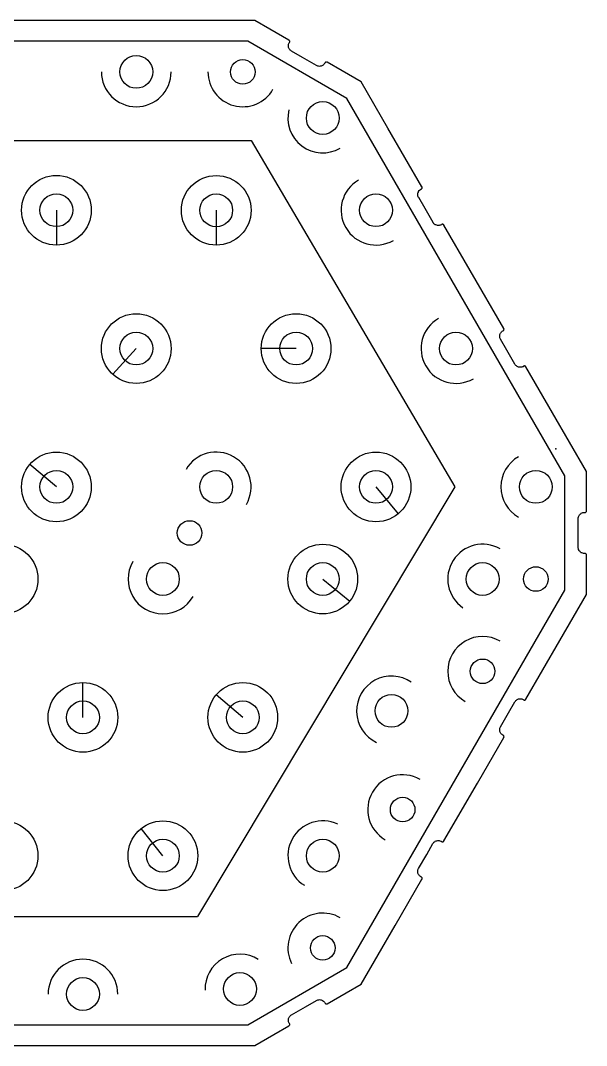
# Model space of a CAD drawing. Header units: millimetres. Extents: x -68 to 68, y -63 to 63.
# Drawn here: x -1.1 to 67.9, y -62.5 to 62.5 of the extents above; entities that cross this region are included whole.
import ezdxf

# ---------------------------------------------------------------- set-up
doc = ezdxf.new("R2010")
doc.units = ezdxf.units.MM
doc.header["$PDSIZE"] = -1

msp = doc.modelspace()

# ---------------------------------------------------------------- linework, layer by layer
at = {"color": 7, "linetype": 'Continuous'}
for p, q in [((27.45, 62.53), (-27.45, 62.53)), ((27.45, 62.53), (-27.45, 62.53)), ((29.28, 61.48), (27.45, 62.53)), ((29.28, 61.48), (27.45, 62.53)), ((31.6, 60.14), (29.28, 61.48)), ((31.6, 60.14), (29.28, 61.48)), ((31.62, 60.12), (31.6, 60.14)), ((31.62, 60.12), (31.6, 60.14)), ((31.65, 60.11), (31.62, 60.12)), ((31.65, 60.11), (31.62, 60.12)), ((31.67, 60.08), (31.65, 60.11)), ((31.67, 60.08), (31.65, 60.11)), ((31.69, 60.04), (31.67, 60.08)), ((31.69, 60.04), (31.67, 60.08)), ((31.7, 60.01), (31.69, 60.04)), ((31.7, 60.01), (31.69, 60.04)), ((26.58, 60), (-26.58, 60)), ((38.67, 53.02), (26.58, 60)), ((31.54, 59.45), (31.56, 59.56)), ((31.54, 59.45), (31.56, 59.56)), ((31.56, 59.36), (31.54, 59.45)), ((31.56, 59.36), (31.54, 59.45)), ((31.56, 59.56), (31.57, 59.64)), ((31.56, 59.56), (31.57, 59.64)), ((31.57, 59.25), (31.56, 59.36)), ((31.57, 59.25), (31.56, 59.36)), ((31.57, 59.64), (31.61, 59.74)), ((31.57, 59.64), (31.61, 59.74)), ((31.6, 59.17), (31.57, 59.25)), ((31.6, 59.17), (31.57, 59.25)), ((31.65, 59.07), (31.6, 59.17)), ((31.65, 59.07), (31.6, 59.17)), ((31.61, 59.74), (31.65, 59.82)), ((31.61, 59.74), (31.65, 59.82)), ((31.65, 59.82), (31.66, 59.85)), ((31.65, 59.82), (31.66, 59.85)), ((31.7, 59), (31.65, 59.07)), ((31.7, 59), (31.65, 59.07)), ((31.66, 59.85), (31.68, 59.86)), ((31.66, 59.85), (31.68, 59.86)), ((31.68, 59.86), (31.68, 59.88)), ((31.68, 59.88), (31.69, 59.88)), ((31.68, 59.86), (31.68, 59.88)), ((31.68, 59.88), (31.69, 59.88)), ((31.69, 59.88), (31.7, 59.93)), ((31.69, 59.88), (31.7, 59.93)), ((31.71, 59.96), (31.7, 60.01)), ((31.71, 59.96), (31.7, 60.01)), ((31.7, 59.93), (31.71, 59.96)), ((31.7, 59.93), (31.71, 59.96)), ((31.77, 58.91), (31.7, 59)), ((31.77, 58.91), (31.7, 59)), ((31.83, 58.86), (31.77, 58.91)), ((31.83, 58.86), (31.77, 58.91)), ((31.92, 58.79), (31.83, 58.86)), ((31.92, 58.79), (31.83, 58.86)), ((31.93, 58.8), (31.92, 58.79)), ((31.93, 58.8), (31.92, 58.79)), ((31.92, 58.79), (31.92, 58.79)), ((31.92, 58.79), (31.92, 58.79)), ((33.26, 58.03), (31.93, 58.8)), ((33.26, 58.03), (31.93, 58.8)), ((34.96, 57.05), (33.26, 58.03)), ((34.96, 57.05), (33.26, 58.03)), ((35.03, 57.01), (34.95, 57.04)), ((34.95, 57.04), (34.96, 57.04)), ((35.03, 57.01), (34.95, 57.04)), ((34.95, 57.04), (34.96, 57.04)), ((34.96, 57.04), (34.96, 57.05)), ((34.96, 57.04), (34.96, 57.05)), ((35.14, 56.97), (35.03, 57.01)), ((35.14, 56.97), (35.03, 57.01)), ((35.22, 56.95), (35.14, 56.97)), ((35.22, 56.95), (35.14, 56.97)), ((35.33, 56.94), (35.22, 56.95)), ((35.33, 56.94), (35.22, 56.95)), ((35.42, 56.95), (35.33, 56.94)), ((35.42, 56.95), (35.33, 56.94)), ((35.53, 56.97), (35.42, 56.95)), ((35.53, 56.97), (35.42, 56.95)), ((35.61, 57), (35.53, 56.97)), ((35.61, 57), (35.53, 56.97)), ((35.71, 57.04), (35.61, 57)), ((35.71, 57.04), (35.61, 57)), ((35.78, 57.09), (35.71, 57.04)), ((35.78, 57.09), (35.71, 57.04)), ((35.87, 57.16), (35.78, 57.09)), ((35.87, 57.16), (35.78, 57.09)), ((35.92, 57.23), (35.87, 57.16)), ((35.92, 57.23), (35.87, 57.16)), ((35.99, 57.32), (35.92, 57.23)), ((35.99, 57.32), (35.92, 57.23)), ((35.99, 57.34), (35.98, 57.32)), ((35.99, 57.34), (35.98, 57.32)), ((35.98, 57.32), (35.98, 57.32)), ((35.98, 57.32), (35.99, 57.32)), ((35.98, 57.32), (35.98, 57.32)), ((35.98, 57.32), (35.99, 57.32)), ((36.01, 57.36), (35.99, 57.34)), ((36.01, 57.36), (35.99, 57.34)), ((36.02, 57.38), (36.01, 57.36)), ((36.02, 57.38), (36.01, 57.36)), ((36.03, 57.41), (36.02, 57.38)), ((36.03, 57.41), (36.02, 57.38)), ((36.06, 57.43), (36.03, 57.41)), ((36.06, 57.43), (36.03, 57.41)), ((36.1, 57.45), (36.06, 57.43)), ((36.1, 57.45), (36.06, 57.43)), ((36.13, 57.46), (36.1, 57.45)), ((36.13, 57.46), (36.1, 57.45)), ((36.18, 57.47), (36.13, 57.46)), ((36.18, 57.47), (36.13, 57.46)), ((36.21, 57.46), (36.18, 57.47)), ((36.21, 57.46), (36.18, 57.47)), ((36.26, 57.45), (36.21, 57.46)), ((36.26, 57.45), (36.21, 57.46)), ((36.27, 57.44), (36.26, 57.45)), ((36.27, 57.44), (36.26, 57.45)), ((36.28, 57.44), (36.27, 57.44)), ((36.28, 57.44), (36.27, 57.44)), ((38.11, 56.38), (36.28, 57.44)), ((38.11, 56.38), (36.28, 57.44)), ((40.43, 55.04), (38.11, 56.38)), ((40.43, 55.04), (38.11, 56.38)), ((43.68, 49.41), (40.43, 55.04)), ((43.68, 49.41), (40.43, 55.04)), ((65.25, 6.98), (38.67, 53.02)), ((47.81, 42.25), (43.68, 49.41)), ((47.81, 42.25), (43.68, 49.41)), ((-20.49, 47.88), (26.99, 47.88)), ((26.99, 47.88), (51.82, 5.63)), ((47.32, 41.3), (47.33, 41.41)), ((47.32, 41.3), (47.33, 41.41)), ((47.33, 41.22), (47.32, 41.3)), ((47.33, 41.22), (47.32, 41.3)), ((47.33, 41.41), (47.34, 41.5)), ((47.33, 41.41), (47.34, 41.5)), ((47.34, 41.5), (47.39, 41.6)), ((47.34, 41.5), (47.39, 41.6)), ((47.39, 41.6), (47.42, 41.68)), ((47.39, 41.6), (47.42, 41.68)), ((47.42, 41.68), (47.49, 41.77)), ((47.42, 41.68), (47.49, 41.77)), ((47.49, 41.77), (47.54, 41.84)), ((47.49, 41.77), (47.54, 41.84)), ((47.54, 41.84), (47.63, 41.9)), ((47.54, 41.84), (47.63, 41.9)), ((47.63, 41.9), (47.7, 41.96)), ((47.63, 41.9), (47.7, 41.96)), ((47.7, 41.95), (47.72, 41.97)), ((47.7, 41.95), (47.72, 41.97)), ((47.7, 41.96), (47.7, 41.95)), ((47.7, 41.96), (47.7, 41.95)), ((47.7, 41.95), (47.7, 41.95)), ((47.7, 41.95), (47.7, 41.95)), ((47.72, 41.97), (47.74, 41.98)), ((47.72, 41.97), (47.74, 41.98)), ((47.74, 41.98), (47.77, 41.99)), ((47.74, 41.98), (47.77, 41.99)), ((47.77, 41.99), (47.79, 42)), ((47.77, 41.99), (47.79, 42)), ((47.79, 42), (47.81, 42.04)), ((47.79, 42), (47.81, 42.04)), ((47.82, 42.24), (47.81, 42.25)), ((47.82, 42.24), (47.81, 42.25)), ((47.81, 42.04), (47.83, 42.07)), ((47.81, 42.04), (47.83, 42.07)), ((47.83, 42.23), (47.82, 42.24)), ((47.83, 42.23), (47.82, 42.24)), ((47.84, 42.19), (47.83, 42.23)), ((47.84, 42.19), (47.83, 42.23)), ((47.83, 42.07), (47.84, 42.11)), ((47.83, 42.07), (47.84, 42.11)), ((47.85, 42.15), (47.84, 42.19)), ((47.85, 42.15), (47.84, 42.19)), ((47.84, 42.11), (47.85, 42.15)), ((47.84, 42.11), (47.85, 42.15)), ((47.34, 41.11), (47.33, 41.22)), ((47.34, 41.11), (47.33, 41.22)), ((47.38, 41.03), (47.34, 41.11)), ((47.38, 41.03), (47.34, 41.11)), ((47.42, 40.92), (47.38, 41.03)), ((47.42, 40.92), (47.38, 41.03)), ((47.43, 40.93), (47.42, 40.93)), ((47.42, 40.93), (47.42, 40.92)), ((47.43, 40.93), (47.42, 40.93)), ((47.42, 40.93), (47.42, 40.92)), ((48.2, 39.59), (47.43, 40.93)), ((48.2, 39.59), (47.43, 40.93)), ((3.25, 39.38), (3.25, 35.13)), ((22.74, 39.37), (22.74, 35.12)), ((49.18, 37.9), (48.2, 39.59)), ((49.18, 37.9), (48.2, 39.59)), ((49.17, 37.89), (49.17, 37.9)), ((49.17, 37.9), (49.18, 37.9)), ((49.17, 37.89), (49.17, 37.9)), ((49.17, 37.9), (49.18, 37.9)), ((49.22, 37.82), (49.17, 37.89)), ((49.22, 37.82), (49.17, 37.89)), ((49.29, 37.74), (49.22, 37.82)), ((49.29, 37.74), (49.22, 37.82)), ((49.36, 37.68), (49.29, 37.74)), ((49.36, 37.68), (49.29, 37.74)), ((49.45, 37.62), (49.36, 37.68)), ((49.45, 37.62), (49.36, 37.68)), ((49.53, 37.58), (49.45, 37.62)), ((49.53, 37.58), (49.45, 37.62)), ((49.63, 37.54), (49.53, 37.58)), ((49.63, 37.54), (49.53, 37.58)), ((49.72, 37.53), (49.63, 37.54)), ((49.72, 37.53), (49.63, 37.54)), ((49.83, 37.51), (49.72, 37.53)), ((49.83, 37.51), (49.72, 37.53)), ((49.91, 37.53), (49.83, 37.51)), ((49.91, 37.53), (49.83, 37.51)), ((50.02, 37.54), (49.91, 37.53)), ((50.02, 37.54), (49.91, 37.53)), ((50.1, 37.57), (50.02, 37.54)), ((50.1, 37.57), (50.02, 37.54)), ((50.2, 37.62), (50.1, 37.57)), ((50.2, 37.62), (50.1, 37.57)), ((50.22, 37.63), (50.2, 37.62)), ((50.22, 37.63), (50.2, 37.62)), ((50.2, 37.62), (50.2, 37.62)), ((50.2, 37.62), (50.2, 37.62)), ((50.2, 37.62), (50.2, 37.62)), ((50.2, 37.62), (50.2, 37.62)), ((50.24, 37.65), (50.22, 37.63)), ((50.24, 37.65), (50.22, 37.63)), ((50.25, 37.65), (50.24, 37.65)), ((50.25, 37.65), (50.24, 37.65)), ((50.26, 37.66), (50.25, 37.65)), ((50.26, 37.66), (50.25, 37.65)), ((50.3, 37.67), (50.26, 37.66)), ((50.3, 37.67), (50.26, 37.66)), ((50.34, 37.68), (50.3, 37.67)), ((50.34, 37.68), (50.3, 37.67)), ((50.38, 37.67), (50.34, 37.68)), ((50.38, 37.67), (50.34, 37.68)), ((50.42, 37.66), (50.38, 37.67)), ((50.42, 37.66), (50.38, 37.67)), ((50.45, 37.64), (50.42, 37.66)), ((50.45, 37.64), (50.42, 37.66)), ((50.49, 37.62), (50.45, 37.64)), ((50.49, 37.62), (50.45, 37.64)), ((50.5, 37.6), (50.49, 37.62)), ((50.5, 37.6), (50.49, 37.62)), ((50.51, 37.57), (50.5, 37.6)), ((50.51, 37.57), (50.5, 37.6)), ((53.72, 32.02), (50.51, 37.57)), ((53.72, 32.02), (50.51, 37.57)), ((57.8, 24.96), (53.72, 32.02)), ((57.8, 24.96), (53.72, 32.02)), ((57.3, 24.01), (57.32, 24.12)), ((57.3, 24.01), (57.32, 24.12)), ((57.31, 23.92), (57.3, 24.01)), ((57.31, 23.92), (57.3, 24.01)), ((57.33, 23.81), (57.31, 23.92)), ((57.33, 23.81), (57.31, 23.92)), ((57.32, 24.12), (57.33, 24.21)), ((57.32, 24.12), (57.33, 24.21)), ((57.33, 24.21), (57.37, 24.31)), ((57.33, 24.21), (57.37, 24.31)), ((57.36, 23.73), (57.33, 23.81)), ((57.36, 23.73), (57.33, 23.81)), ((57.37, 24.31), (57.4, 24.39)), ((57.37, 24.31), (57.4, 24.39)), ((57.4, 24.39), (57.47, 24.48)), ((57.4, 24.39), (57.47, 24.48)), ((57.47, 24.48), (57.52, 24.54)), ((57.47, 24.48), (57.52, 24.54)), ((57.52, 24.54), (57.61, 24.61)), ((57.52, 24.54), (57.61, 24.61)), ((57.61, 24.61), (57.68, 24.66)), ((57.61, 24.61), (57.68, 24.66)), ((57.68, 24.66), (57.71, 24.67)), ((57.68, 24.66), (57.71, 24.67)), ((57.68, 24.66), (57.68, 24.66)), ((57.68, 24.66), (57.68, 24.66)), ((57.68, 24.66), (57.68, 24.66)), ((57.68, 24.66), (57.68, 24.66)), ((57.71, 24.67), (57.73, 24.68)), ((57.71, 24.67), (57.73, 24.68)), ((57.73, 24.68), (57.75, 24.7)), ((57.73, 24.68), (57.75, 24.7)), ((57.75, 24.7), (57.77, 24.71)), ((57.75, 24.7), (57.77, 24.71)), ((57.77, 24.71), (57.79, 24.75)), ((57.77, 24.71), (57.79, 24.75)), ((57.79, 24.75), (57.81, 24.78)), ((57.79, 24.75), (57.81, 24.78)), ((57.81, 24.95), (57.8, 24.96)), ((57.81, 24.95), (57.8, 24.96)), ((57.81, 24.93), (57.81, 24.95)), ((57.81, 24.93), (57.81, 24.95)), ((57.82, 24.9), (57.81, 24.93)), ((57.82, 24.9), (57.81, 24.93)), ((57.81, 24.78), (57.82, 24.82)), ((57.81, 24.78), (57.82, 24.82)), ((57.83, 24.86), (57.82, 24.9)), ((57.83, 24.86), (57.82, 24.9)), ((57.82, 24.82), (57.83, 24.86)), ((57.82, 24.82), (57.83, 24.86)), ((57.4, 23.63), (57.36, 23.73)), ((57.4, 23.63), (57.36, 23.73)), ((57.41, 23.63), (57.4, 23.63)), ((57.41, 23.63), (57.4, 23.63)), ((58.18, 22.3), (57.41, 23.63)), ((57.41, 23.63), (57.41, 23.63)), ((58.18, 22.3), (57.41, 23.63)), ((57.41, 23.63), (57.41, 23.63)), ((12.99, 22.5), (10.12, 19.37)), ((32.48, 22.5), (28.23, 22.5)), ((59.16, 20.6), (58.18, 22.3)), ((59.16, 20.6), (58.18, 22.3)), ((59.21, 20.53), (59.15, 20.6)), ((59.15, 20.6), (59.16, 20.6)), ((59.21, 20.53), (59.15, 20.6)), ((59.15, 20.6), (59.16, 20.6)), ((59.16, 20.6), (59.16, 20.6)), ((59.16, 20.6), (59.16, 20.6)), ((59.27, 20.44), (59.21, 20.53)), ((59.27, 20.44), (59.21, 20.53)), ((59.34, 20.39), (59.27, 20.44)), ((59.34, 20.39), (59.27, 20.44)), ((59.43, 20.32), (59.34, 20.39)), ((59.43, 20.32), (59.34, 20.39)), ((59.51, 20.29), (59.43, 20.32)), ((59.51, 20.29), (59.43, 20.32)), ((59.61, 20.25), (59.51, 20.29)), ((59.61, 20.25), (59.51, 20.29)), ((59.7, 20.24), (59.61, 20.25)), ((59.7, 20.24), (59.61, 20.25)), ((59.81, 20.22), (59.7, 20.24)), ((59.81, 20.22), (59.7, 20.24)), ((59.9, 20.23), (59.81, 20.22)), ((59.9, 20.23), (59.81, 20.22)), ((60, 20.25), (59.9, 20.23)), ((60, 20.25), (59.9, 20.23)), ((60.09, 20.28), (60, 20.25)), ((60.09, 20.28), (60, 20.25)), ((60.19, 20.32), (60.09, 20.28)), ((60.19, 20.32), (60.09, 20.28)), ((60.2, 20.34), (60.18, 20.33)), ((60.2, 20.34), (60.18, 20.33)), ((60.18, 20.33), (60.19, 20.33)), ((60.18, 20.33), (60.19, 20.33)), ((60.19, 20.33), (60.19, 20.32)), ((60.19, 20.33), (60.19, 20.32)), ((60.23, 20.35), (60.2, 20.34)), ((60.23, 20.35), (60.2, 20.34)), ((60.25, 20.37), (60.23, 20.36)), ((60.25, 20.37), (60.23, 20.36)), ((60.23, 20.36), (60.23, 20.35)), ((60.23, 20.36), (60.23, 20.35)), ((60.28, 20.37), (60.25, 20.37)), ((60.28, 20.37), (60.25, 20.37)), ((60.33, 20.38), (60.28, 20.37)), ((60.33, 20.38), (60.28, 20.37)), ((60.36, 20.38), (60.33, 20.38)), ((60.36, 20.38), (60.33, 20.38)), ((60.4, 20.37), (60.36, 20.38)), ((60.4, 20.37), (60.36, 20.38)), ((60.43, 20.35), (60.4, 20.37)), ((60.43, 20.35), (60.4, 20.37)), ((60.47, 20.32), (60.43, 20.35)), ((60.47, 20.32), (60.43, 20.35)), ((60.48, 20.3), (60.47, 20.32)), ((60.48, 20.3), (60.47, 20.32)), ((60.5, 20.28), (60.48, 20.3)), ((60.5, 20.28), (60.48, 20.3)), ((63.75, 14.65), (60.5, 20.28)), ((63.75, 14.65), (60.5, 20.28)), ((67.88, 7.49), (63.75, 14.65)), ((67.88, 7.49), (63.75, 14.65)), ((3.25, 5.62), (0, 8.36)), ((65.25, -6.98), (65.25, 6.98)), ((67.88, 5.38), (67.88, 7.49)), ((67.88, 5.38), (67.88, 7.49)), ((51.82, 5.63), (20.46, -46.78)), ((42.22, 5.62), (44.94, 2.35)), ((67.88, 2.7), (67.88, 5.38)), ((67.88, 2.7), (67.88, 5.38)), ((67.55, 2.5), (67.63, 2.51)), ((67.55, 2.5), (67.63, 2.51)), ((67.63, 2.51), (67.66, 2.5)), ((67.63, 2.51), (67.66, 2.5)), ((67.66, 2.5), (67.68, 2.5)), ((67.66, 2.5), (67.68, 2.5)), ((67.68, 2.5), (67.73, 2.5)), ((67.68, 2.5), (67.73, 2.5)), ((67.73, 2.5), (67.76, 2.51)), ((67.73, 2.5), (67.76, 2.51)), ((67.76, 2.51), (67.8, 2.54)), ((67.76, 2.51), (67.8, 2.54)), ((67.8, 2.54), (67.83, 2.56)), ((67.8, 2.54), (67.83, 2.56)), ((67.83, 2.56), (67.85, 2.59)), ((67.83, 2.56), (67.85, 2.59)), ((67.85, 2.59), (67.87, 2.62)), ((67.85, 2.59), (67.87, 2.62)), ((67.87, 2.62), (67.88, 2.67)), ((67.87, 2.62), (67.88, 2.67)), ((67.88, 2.67), (67.89, 2.7)), ((67.89, 2.7), (67.88, 2.7)), ((67.88, 2.67), (67.89, 2.7)), ((67.89, 2.7), (67.88, 2.7)), ((66.88, 1.75), (66.89, 1.86)), ((66.88, 1.75), (66.89, 1.86)), ((66.88, 0.21), (66.88, 1.75)), ((66.88, 1.75), (66.88, 1.75)), ((66.88, 0.21), (66.88, 1.75)), ((66.88, 1.75), (66.88, 1.75)), ((66.89, 1.86), (66.9, 1.95)), ((66.89, 1.86), (66.9, 1.95)), ((66.9, 1.95), (66.94, 2.05)), ((66.9, 1.95), (66.94, 2.05)), ((66.94, 2.05), (66.98, 2.13)), ((66.94, 2.05), (66.98, 2.13)), ((66.98, 2.13), (67.04, 2.22)), ((66.98, 2.13), (67.04, 2.22)), ((67.04, 2.22), (67.1, 2.28)), ((67.04, 2.22), (67.1, 2.28)), ((67.1, 2.28), (67.18, 2.35)), ((67.1, 2.28), (67.18, 2.35)), ((67.18, 2.35), (67.25, 2.41)), ((67.18, 2.35), (67.25, 2.41)), ((67.25, 2.41), (67.36, 2.45)), ((67.25, 2.41), (67.36, 2.45)), ((67.36, 2.45), (67.44, 2.48)), ((67.36, 2.45), (67.44, 2.48)), ((67.44, 2.48), (67.55, 2.5)), ((67.44, 2.48), (67.55, 2.5)), ((67.68, 2.5), (67.68, 2.5)), ((67.68, 2.5), (67.68, 2.5)), ((67.68, 2.5), (67.68, 2.5)), ((67.68, 2.5), (67.68, 2.5)), ((66.88, -1.75), (66.88, 0.21)), ((66.88, -1.75), (66.88, 0.21)), ((66.89, -1.84), (66.88, -1.75)), ((66.88, -1.75), (66.88, -1.75)), ((66.89, -1.84), (66.88, -1.75)), ((66.88, -1.75), (66.88, -1.75)), ((66.9, -1.95), (66.89, -1.84)), ((66.9, -1.95), (66.89, -1.84)), ((66.93, -2.03), (66.9, -1.95)), ((66.93, -2.03), (66.9, -1.95)), ((66.98, -2.13), (66.93, -2.03)), ((66.98, -2.13), (66.93, -2.03)), ((67.03, -2.2), (66.98, -2.13)), ((67.03, -2.2), (66.98, -2.13)), ((67.1, -2.28), (67.03, -2.2)), ((67.1, -2.28), (67.03, -2.2)), ((67.17, -2.34), (67.1, -2.28)), ((67.17, -2.34), (67.1, -2.28)), ((67.25, -2.41), (67.17, -2.34)), ((67.25, -2.41), (67.17, -2.34)), ((67.33, -2.44), (67.25, -2.41)), ((67.33, -2.44), (67.25, -2.41)), ((67.44, -2.48), (67.33, -2.44)), ((67.44, -2.48), (67.33, -2.44)), ((67.52, -2.49), (67.44, -2.48)), ((67.52, -2.49), (67.44, -2.48)), ((67.63, -2.51), (67.52, -2.49)), ((67.63, -2.51), (67.52, -2.49)), ((67.65, -2.5), (67.63, -2.5)), ((67.63, -2.5), (67.63, -2.5)), ((67.65, -2.5), (67.63, -2.5)), ((67.63, -2.5), (67.63, -2.5)), ((67.68, -2.5), (67.65, -2.5)), ((67.68, -2.5), (67.65, -2.5)), ((67.72, -2.5), (67.68, -2.5)), ((67.72, -2.5), (67.68, -2.5)), ((67.63, -2.5), (67.63, -2.51)), ((67.63, -2.5), (67.63, -2.51)), ((67.76, -2.51), (67.72, -2.5)), ((67.76, -2.51), (67.72, -2.5)), ((67.79, -2.53), (67.76, -2.51)), ((67.79, -2.53), (67.76, -2.51)), ((67.83, -2.56), (67.79, -2.53)), ((67.83, -2.56), (67.79, -2.53)), ((67.85, -2.58), (67.83, -2.56)), ((67.85, -2.58), (67.83, -2.56)), ((67.87, -2.62), (67.85, -2.58)), ((67.87, -2.62), (67.85, -2.58)), ((67.88, -2.66), (67.87, -2.62)), ((67.88, -2.66), (67.87, -2.62)), ((67.89, -2.7), (67.88, -2.66)), ((67.89, -2.7), (67.88, -2.66)), ((67.88, -4.81), (67.88, -2.7)), ((67.88, -2.7), (67.89, -2.7)), ((67.88, -4.81), (67.88, -2.7)), ((67.88, -2.7), (67.89, -2.7)), ((67.88, -7.5), (67.88, -4.81)), ((67.88, -7.5), (67.88, -4.81)), ((35.73, -5.62), (39.02, -8.31)), ((38.67, -53.02), (65.25, -6.98)), ((64.63, -13.12), (67.88, -7.5)), ((64.63, -13.12), (67.88, -7.5)), ((60.5, -20.29), (64.63, -13.12)), ((60.5, -20.29), (64.63, -13.12)), ((6.49, -22.5), (6.49, -18.25)), ((25.98, -22.5), (22.74, -19.76)), ((58.38, -21.94), (59.16, -20.61)), ((58.38, -21.94), (59.16, -20.61)), ((59.15, -20.6), (59.22, -20.52)), ((59.15, -20.6), (59.22, -20.52)), ((59.15, -20.61), (59.15, -20.6)), ((59.15, -20.61), (59.15, -20.6)), ((59.16, -20.61), (59.15, -20.61)), ((59.16, -20.61), (59.15, -20.61)), ((59.22, -20.52), (59.27, -20.45)), ((59.22, -20.52), (59.27, -20.45)), ((59.27, -20.45), (59.36, -20.38)), ((59.27, -20.45), (59.36, -20.38)), ((59.36, -20.38), (59.43, -20.33)), ((59.36, -20.38), (59.43, -20.33)), ((59.43, -20.33), (59.53, -20.29)), ((59.43, -20.33), (59.53, -20.29)), ((59.53, -20.29), (59.61, -20.25)), ((59.53, -20.29), (59.61, -20.25)), ((59.61, -20.25), (59.72, -20.24)), ((59.61, -20.25), (59.72, -20.24)), ((59.72, -20.24), (59.81, -20.23)), ((59.72, -20.24), (59.81, -20.23)), ((59.81, -20.23), (59.92, -20.24)), ((59.81, -20.23), (59.92, -20.24)), ((59.92, -20.24), (60, -20.25)), ((59.92, -20.24), (60, -20.25)), ((60, -20.25), (60.1, -20.29)), ((60, -20.25), (60.1, -20.29)), ((60.1, -20.29), (60.18, -20.33)), ((60.1, -20.29), (60.18, -20.33)), ((60.18, -20.33), (60.21, -20.35)), ((60.18, -20.33), (60.21, -20.35)), ((60.21, -20.35), (60.22, -20.36)), ((60.21, -20.35), (60.22, -20.36)), ((60.22, -20.36), (60.24, -20.37)), ((60.22, -20.36), (60.24, -20.37)), ((60.24, -20.37), (60.25, -20.37)), ((60.24, -20.37), (60.25, -20.37)), ((60.25, -20.37), (60.29, -20.38)), ((60.25, -20.37), (60.29, -20.38)), ((60.29, -20.38), (60.32, -20.39)), ((60.29, -20.38), (60.32, -20.39)), ((60.32, -20.39), (60.37, -20.38)), ((60.32, -20.39), (60.37, -20.38)), ((60.37, -20.38), (60.4, -20.37)), ((60.37, -20.38), (60.4, -20.37)), ((60.4, -20.37), (60.44, -20.35)), ((60.4, -20.37), (60.44, -20.35)), ((60.44, -20.35), (60.47, -20.33)), ((60.44, -20.35), (60.47, -20.33)), ((60.47, -20.33), (60.49, -20.3)), ((60.47, -20.33), (60.49, -20.3)), ((60.49, -20.3), (60.5, -20.29)), ((60.49, -20.3), (60.5, -20.29)), ((57.4, -23.64), (58.38, -21.94)), ((57.4, -23.64), (58.38, -21.94)), ((57.33, -23.82), (57.37, -23.72)), ((57.33, -23.82), (57.37, -23.72)), ((57.37, -23.72), (57.4, -23.64)), ((57.37, -23.72), (57.4, -23.64)), ((54.59, -30.51), (57.8, -24.96)), ((54.59, -30.51), (57.8, -24.96)), ((57.3, -24.01), (57.31, -23.9)), ((57.3, -24.01), (57.31, -23.9)), ((57.31, -24.1), (57.3, -24.01)), ((57.31, -24.1), (57.3, -24.01)), ((57.31, -23.9), (57.33, -23.82)), ((57.31, -23.9), (57.33, -23.82)), ((57.33, -24.21), (57.31, -24.1)), ((57.33, -24.21), (57.31, -24.1)), ((57.36, -24.29), (57.33, -24.21)), ((57.36, -24.29), (57.33, -24.21)), ((57.4, -24.39), (57.36, -24.29)), ((57.4, -24.39), (57.36, -24.29)), ((57.45, -24.46), (57.4, -24.39)), ((57.45, -24.46), (57.4, -24.39)), ((57.52, -24.55), (57.45, -24.46)), ((57.52, -24.55), (57.45, -24.46)), ((57.59, -24.6), (57.52, -24.55)), ((57.59, -24.6), (57.52, -24.55)), ((57.68, -24.67), (57.59, -24.6)), ((57.68, -24.67), (57.59, -24.6)), ((57.7, -24.67), (57.68, -24.66)), ((57.68, -24.66), (57.68, -24.67)), ((57.7, -24.67), (57.68, -24.66)), ((57.68, -24.66), (57.68, -24.67)), ((57.68, -24.67), (57.68, -24.67)), ((57.68, -24.67), (57.68, -24.67)), ((57.72, -24.69), (57.7, -24.67)), ((57.72, -24.69), (57.7, -24.67)), ((57.74, -24.7), (57.72, -24.69)), ((57.74, -24.7), (57.72, -24.69)), ((57.77, -24.72), (57.74, -24.7)), ((57.77, -24.72), (57.74, -24.7)), ((57.79, -24.75), (57.77, -24.72)), ((57.79, -24.75), (57.77, -24.72)), ((57.81, -24.78), (57.79, -24.75)), ((57.81, -24.78), (57.79, -24.75)), ((57.8, -24.96), (57.81, -24.95)), ((57.8, -24.96), (57.81, -24.95)), ((57.82, -24.82), (57.81, -24.78)), ((57.82, -24.82), (57.81, -24.78)), ((57.81, -24.94), (57.82, -24.9)), ((57.81, -24.94), (57.82, -24.9)), ((57.81, -24.95), (57.81, -24.94)), ((57.81, -24.95), (57.81, -24.94)), ((57.83, -24.86), (57.82, -24.82)), ((57.83, -24.86), (57.82, -24.82)), ((57.82, -24.9), (57.83, -24.86)), ((57.82, -24.9), (57.83, -24.86)), ((50.51, -37.58), (54.59, -30.51)), ((50.51, -37.58), (54.59, -30.51)), ((16.24, -39.38), (13.59, -36.05)), ((49.74, -37.53), (49.82, -37.52)), ((49.74, -37.53), (49.82, -37.52)), ((49.82, -37.52), (49.93, -37.53)), ((49.82, -37.52), (49.93, -37.53)), ((48.4, -39.23), (49.17, -37.9)), ((48.4, -39.23), (49.17, -37.9)), ((49.17, -37.9), (49.23, -37.81)), ((49.17, -37.9), (49.23, -37.81)), ((49.17, -37.9), (49.17, -37.9)), ((49.17, -37.9), (49.17, -37.9)), ((49.17, -37.9), (49.17, -37.9)), ((49.17, -37.9), (49.17, -37.9)), ((49.23, -37.81), (49.29, -37.74)), ((49.23, -37.81), (49.29, -37.74)), ((49.29, -37.74), (49.38, -37.67)), ((49.29, -37.74), (49.38, -37.67)), ((49.38, -37.67), (49.44, -37.62)), ((49.38, -37.67), (49.44, -37.62)), ((49.44, -37.62), (49.55, -37.58)), ((49.44, -37.62), (49.55, -37.58)), ((49.55, -37.58), (49.63, -37.55)), ((49.55, -37.58), (49.63, -37.55)), ((49.63, -37.55), (49.74, -37.53)), ((49.63, -37.55), (49.74, -37.53)), ((49.93, -37.53), (50.02, -37.55)), ((49.93, -37.53), (50.02, -37.55)), ((50.02, -37.55), (50.12, -37.59)), ((50.02, -37.55), (50.12, -37.59)), ((50.12, -37.59), (50.2, -37.62)), ((50.12, -37.59), (50.2, -37.62)), ((50.2, -37.62), (50.2, -37.62)), ((50.2, -37.62), (50.2, -37.63)), ((50.2, -37.62), (50.2, -37.62)), ((50.2, -37.62), (50.2, -37.63)), ((50.2, -37.63), (50.22, -37.64)), ((50.2, -37.63), (50.22, -37.64)), ((50.22, -37.64), (50.24, -37.65)), ((50.22, -37.64), (50.24, -37.65)), ((50.24, -37.65), (50.25, -37.66)), ((50.24, -37.65), (50.25, -37.66)), ((50.25, -37.66), (50.26, -37.67)), ((50.25, -37.66), (50.26, -37.67)), ((50.26, -37.67), (50.31, -37.68)), ((50.26, -37.67), (50.31, -37.68)), ((50.31, -37.68), (50.34, -37.68)), ((50.31, -37.68), (50.34, -37.68)), ((50.34, -37.68), (50.38, -37.67)), ((50.34, -37.68), (50.38, -37.67)), ((50.38, -37.67), (50.42, -37.67)), ((50.38, -37.67), (50.42, -37.67)), ((50.42, -37.67), (50.46, -37.64)), ((50.42, -37.67), (50.46, -37.64)), ((50.46, -37.64), (50.48, -37.62)), ((50.46, -37.64), (50.48, -37.62)), ((50.48, -37.62), (50.5, -37.6)), ((50.48, -37.62), (50.5, -37.6)), ((50.5, -37.6), (50.51, -37.58)), ((50.5, -37.6), (50.51, -37.58)), ((47.42, -40.93), (48.4, -39.23)), ((47.42, -40.93), (48.4, -39.23)), ((47.32, -41.31), (47.33, -41.2)), ((47.32, -41.31), (47.33, -41.2)), ((47.33, -41.2), (47.34, -41.11)), ((47.33, -41.2), (47.34, -41.11)), ((47.34, -41.11), (47.38, -41.01)), ((47.34, -41.11), (47.38, -41.01)), ((47.38, -41.01), (47.42, -40.93)), ((47.38, -41.01), (47.42, -40.93)), ((47.42, -40.93), (47.42, -40.93)), ((47.42, -40.93), (47.42, -40.93)), ((47.42, -40.93), (47.42, -40.93)), ((47.42, -40.93), (47.42, -40.93)), ((44.56, -47.88), (47.81, -42.25)), ((44.56, -47.88), (47.81, -42.25)), ((47.33, -41.39), (47.32, -41.31)), ((47.33, -41.39), (47.32, -41.31)), ((47.34, -41.5), (47.33, -41.39)), ((47.34, -41.5), (47.33, -41.39)), ((47.38, -41.58), (47.34, -41.5)), ((47.38, -41.58), (47.34, -41.5)), ((47.42, -41.69), (47.38, -41.58)), ((47.42, -41.69), (47.38, -41.58)), ((47.47, -41.75), (47.42, -41.69)), ((47.47, -41.75), (47.42, -41.69)), ((47.54, -41.84), (47.47, -41.75)), ((47.54, -41.84), (47.47, -41.75)), ((47.61, -41.89), (47.54, -41.84)), ((47.61, -41.89), (47.54, -41.84)), ((47.69, -41.96), (47.61, -41.89)), ((47.69, -41.96), (47.61, -41.89)), ((47.7, -41.96), (47.69, -41.96)), ((47.7, -41.96), (47.69, -41.96)), ((47.72, -41.97), (47.7, -41.96)), ((47.7, -41.96), (47.7, -41.96)), ((47.72, -41.97), (47.7, -41.96)), ((47.7, -41.96), (47.7, -41.96)), ((47.74, -41.98), (47.72, -41.97)), ((47.74, -41.98), (47.72, -41.97)), ((47.76, -41.99), (47.74, -41.98)), ((47.76, -41.99), (47.74, -41.98)), ((47.78, -42.01), (47.76, -41.99)), ((47.78, -42.01), (47.76, -41.99)), ((47.8, -42.04), (47.78, -42.01)), ((47.8, -42.04), (47.78, -42.01)), ((47.83, -42.08), (47.8, -42.04)), ((47.83, -42.08), (47.8, -42.04)), ((47.81, -42.25), (47.82, -42.24)), ((47.81, -42.25), (47.82, -42.24)), ((47.82, -42.24), (47.83, -42.23)), ((47.82, -42.24), (47.83, -42.23)), ((47.84, -42.11), (47.83, -42.08)), ((47.84, -42.11), (47.83, -42.08)), ((47.83, -42.23), (47.84, -42.19)), ((47.83, -42.23), (47.84, -42.19)), ((47.84, -42.15), (47.84, -42.11)), ((47.84, -42.15), (47.84, -42.11)), ((47.84, -42.19), (47.84, -42.15)), ((47.84, -42.19), (47.84, -42.15)), ((-27.84, -46.78), (20.46, -46.78)), ((40.43, -55.04), (44.56, -47.88)), ((40.43, -55.04), (44.56, -47.88)), ((26.58, -60), (38.67, -53.02)), ((36.28, -57.44), (38.6, -56.1)), ((36.28, -57.44), (38.6, -56.1)), ((38.6, -56.1), (40.43, -55.04)), ((38.6, -56.1), (40.43, -55.04)), ((33.62, -57.82), (34.96, -57.05)), ((33.62, -57.82), (34.96, -57.05)), ((34.95, -57.04), (35.06, -57)), ((34.95, -57.04), (35.06, -57)), ((34.96, -57.05), (34.95, -57.04)), ((34.95, -57.04), (34.95, -57.04)), ((34.96, -57.05), (34.95, -57.04)), ((34.95, -57.04), (34.95, -57.04)), ((35.06, -57), (35.14, -56.97)), ((35.06, -57), (35.14, -56.97)), ((35.14, -56.97), (35.25, -56.95)), ((35.14, -56.97), (35.25, -56.95)), ((35.25, -56.95), (35.33, -56.94)), ((35.25, -56.95), (35.33, -56.94)), ((35.33, -56.94), (35.44, -56.95)), ((35.33, -56.94), (35.44, -56.95)), ((35.44, -56.95), (35.53, -56.97)), ((35.44, -56.95), (35.53, -56.97)), ((35.53, -56.97), (35.63, -57.01)), ((35.53, -56.97), (35.63, -57.01)), ((35.63, -57.01), (35.71, -57.04)), ((35.63, -57.01), (35.71, -57.04)), ((35.71, -57.04), (35.8, -57.11)), ((35.71, -57.04), (35.8, -57.11)), ((35.8, -57.11), (35.87, -57.16)), ((35.8, -57.11), (35.87, -57.16)), ((35.87, -57.16), (35.93, -57.25)), ((35.87, -57.16), (35.93, -57.25)), ((35.93, -57.25), (35.99, -57.32)), ((35.93, -57.25), (35.99, -57.32)), ((35.99, -57.32), (35.98, -57.32)), ((35.98, -57.32), (35.98, -57.32)), ((35.98, -57.32), (36, -57.35)), ((35.99, -57.32), (35.98, -57.32)), ((35.98, -57.32), (35.98, -57.32)), ((35.98, -57.32), (36, -57.35)), ((36, -57.35), (36.01, -57.36)), ((36, -57.35), (36.01, -57.36)), ((36.01, -57.36), (36.02, -57.39)), ((36.01, -57.36), (36.02, -57.39)), ((36.02, -57.39), (36.04, -57.41)), ((36.02, -57.39), (36.04, -57.41)), ((36.04, -57.41), (36.07, -57.43)), ((36.04, -57.41), (36.07, -57.43)), ((36.07, -57.43), (36.1, -57.45)), ((36.07, -57.43), (36.1, -57.45)), ((36.1, -57.45), (36.15, -57.46)), ((36.1, -57.45), (36.15, -57.46)), ((36.15, -57.46), (36.18, -57.47)), ((36.15, -57.46), (36.18, -57.47)), ((36.18, -57.47), (36.22, -57.46)), ((36.18, -57.47), (36.22, -57.46)), ((36.22, -57.46), (36.26, -57.45)), ((36.22, -57.46), (36.26, -57.45)), ((36.26, -57.45), (36.27, -57.44)), ((36.26, -57.45), (36.27, -57.44)), ((36.27, -57.44), (36.28, -57.44)), ((36.27, -57.44), (36.28, -57.44)), ((31.93, -58.8), (33.62, -57.82)), ((31.93, -58.8), (33.62, -57.82)), ((-26.58, -60), (26.58, -60)), ((31.54, -59.45), (31.56, -59.34)), ((31.54, -59.45), (31.56, -59.34)), ((31.56, -59.53), (31.54, -59.45)), ((31.56, -59.53), (31.54, -59.45)), ((31.56, -59.34), (31.57, -59.25)), ((31.56, -59.34), (31.57, -59.25)), ((31.57, -59.64), (31.56, -59.53)), ((31.57, -59.64), (31.56, -59.53)), ((31.57, -59.25), (31.61, -59.15)), ((31.57, -59.25), (31.61, -59.15)), ((31.6, -59.72), (31.57, -59.64)), ((31.6, -59.72), (31.57, -59.64)), ((31.65, -59.82), (31.6, -59.72)), ((31.65, -59.82), (31.6, -59.72)), ((31.61, -59.15), (31.65, -59.07)), ((31.61, -59.15), (31.65, -59.07)), ((31.65, -59.07), (31.71, -58.98)), ((31.65, -59.07), (31.71, -58.98)), ((31.66, -59.84), (31.65, -59.82)), ((31.65, -59.82), (31.65, -59.82)), ((31.65, -59.82), (31.65, -59.82)), ((31.66, -59.84), (31.65, -59.82)), ((31.65, -59.82), (31.65, -59.82)), ((31.65, -59.82), (31.65, -59.82)), ((31.68, -59.86), (31.66, -59.84)), ((31.68, -59.86), (31.66, -59.84)), ((31.68, -59.87), (31.68, -59.86)), ((31.68, -59.87), (31.68, -59.86)), ((31.69, -59.89), (31.68, -59.87)), ((31.69, -59.89), (31.68, -59.87)), ((31.7, -59.92), (31.69, -59.89)), ((31.7, -59.92), (31.69, -59.89)), ((31.69, -60.04), (31.7, -60)), ((31.69, -60.04), (31.7, -60)), ((31.71, -59.96), (31.7, -59.92)), ((31.71, -59.96), (31.7, -59.92)), ((31.7, -60), (31.71, -59.96)), ((31.7, -60), (31.71, -59.96)), ((31.71, -58.98), (31.77, -58.91)), ((31.71, -58.98), (31.77, -58.91)), ((31.77, -58.91), (31.85, -58.84)), ((31.77, -58.91), (31.85, -58.84)), ((31.85, -58.84), (31.92, -58.79)), ((31.85, -58.84), (31.92, -58.79)), ((31.92, -58.79), (31.92, -58.79)), ((31.92, -58.79), (31.93, -58.8)), ((31.92, -58.79), (31.92, -58.79)), ((31.92, -58.79), (31.93, -58.8)), ((27.45, -62.54), (29.78, -61.19)), ((27.45, -62.54), (29.78, -61.19)), ((29.78, -61.19), (31.6, -60.14)), ((29.78, -61.19), (31.6, -60.14)), ((31.6, -60.14), (31.63, -60.12)), ((31.6, -60.14), (31.63, -60.12)), ((31.63, -60.12), (31.65, -60.11)), ((31.63, -60.12), (31.65, -60.11)), ((31.65, -60.11), (31.67, -60.07)), ((31.65, -60.11), (31.67, -60.07)), ((31.67, -60.07), (31.69, -60.04)), ((31.67, -60.07), (31.69, -60.04)), ((-27.45, -62.54), (27.45, -62.54)), ((-27.45, -62.54), (27.45, -62.54))]:
    msp.add_line(p, q, dxfattribs=at)
for centre, radius in [((12.99, 56.26), 2), ((25.98, 56.26), 1.5), ((35.73, 50.63), 2), ((3.25, 39.38), 4.25), ((22.74, 39.37), 4.25), ((3.25, 39.38), 2), ((22.74, 39.37), 2), ((42.22, 39.38), 2), ((12.99, 22.5), 4.25), ((32.48, 22.5), 4.25), ((12.99, 22.5), 2), ((32.48, 22.5), 2), ((51.97, 22.5), 2), ((3.25, 5.62), 4.25), ((42.22, 5.62), 4.25), ((3.25, 5.62), 2), ((22.74, 5.62), 2), ((42.22, 5.62), 2), ((61.71, 5.62), 2), ((19.49, 0), 1.5), ((-3.25, -5.62), 4.25), ((35.73, -5.62), 4.25), ((16.24, -5.62), 2), ((35.73, -5.62), 2), ((55.22, -5.62), 2), ((61.71, -5.62), 1.5), ((55.22, -16.88), 1.5), ((6.49, -22.5), 4.25), ((25.98, -22.5), 4.25), ((44.11, -21.71), 2), ((6.49, -22.5), 2), ((25.98, -22.5), 2), ((45.47, -33.75), 1.5), ((-3.25, -39.38), 4.25), ((16.24, -39.38), 4.25), ((16.24, -39.38), 2), ((35.73, -39.38), 2), ((35.73, -50.63), 1.5), ((25.63, -55.64), 2), ((6.49, -56.26), 2)]:
    msp.add_circle(centre, radius, dxfattribs=at)
for centre, start, end in [((12.99, 56.26), 180, 0), ((25.98, 56.26), 180, 329.9968), ((35.73, 50.63), 166.1009, 300.0009), ((42.22, 39.38), 120.0083, 300.0009), ((51.97, 22.5), 120.0009, 300.0009), ((22.74, 5.62), 329.9952, 149.9952), ((61.71, 5.62), 120.0009, 239.9855), ((55.22, -5.62), 59.9855, 235.3851), ((16.24, -5.62), 149.9952, 329.9952), ((55.22, -16.88), 59.9967, 239.9999), ((44.11, -21.71), 55.3851, 244.6145), ((45.47, -33.75), 60.0144, 239.9999), ((35.73, -39.38), 64.6145, 238.1537), ((35.73, -50.63), 59.9999, 206.3754), ((6.49, -56.26), 0, 180), ((25.63, -55.64), 58.1537, 181.8494)]:
    msp.add_arc(centre, 4.25, start, end, dxfattribs=at)
msp.add_point((64.16, 10.25), dxfattribs=at)

doc.saveas('drawing.dxf')
